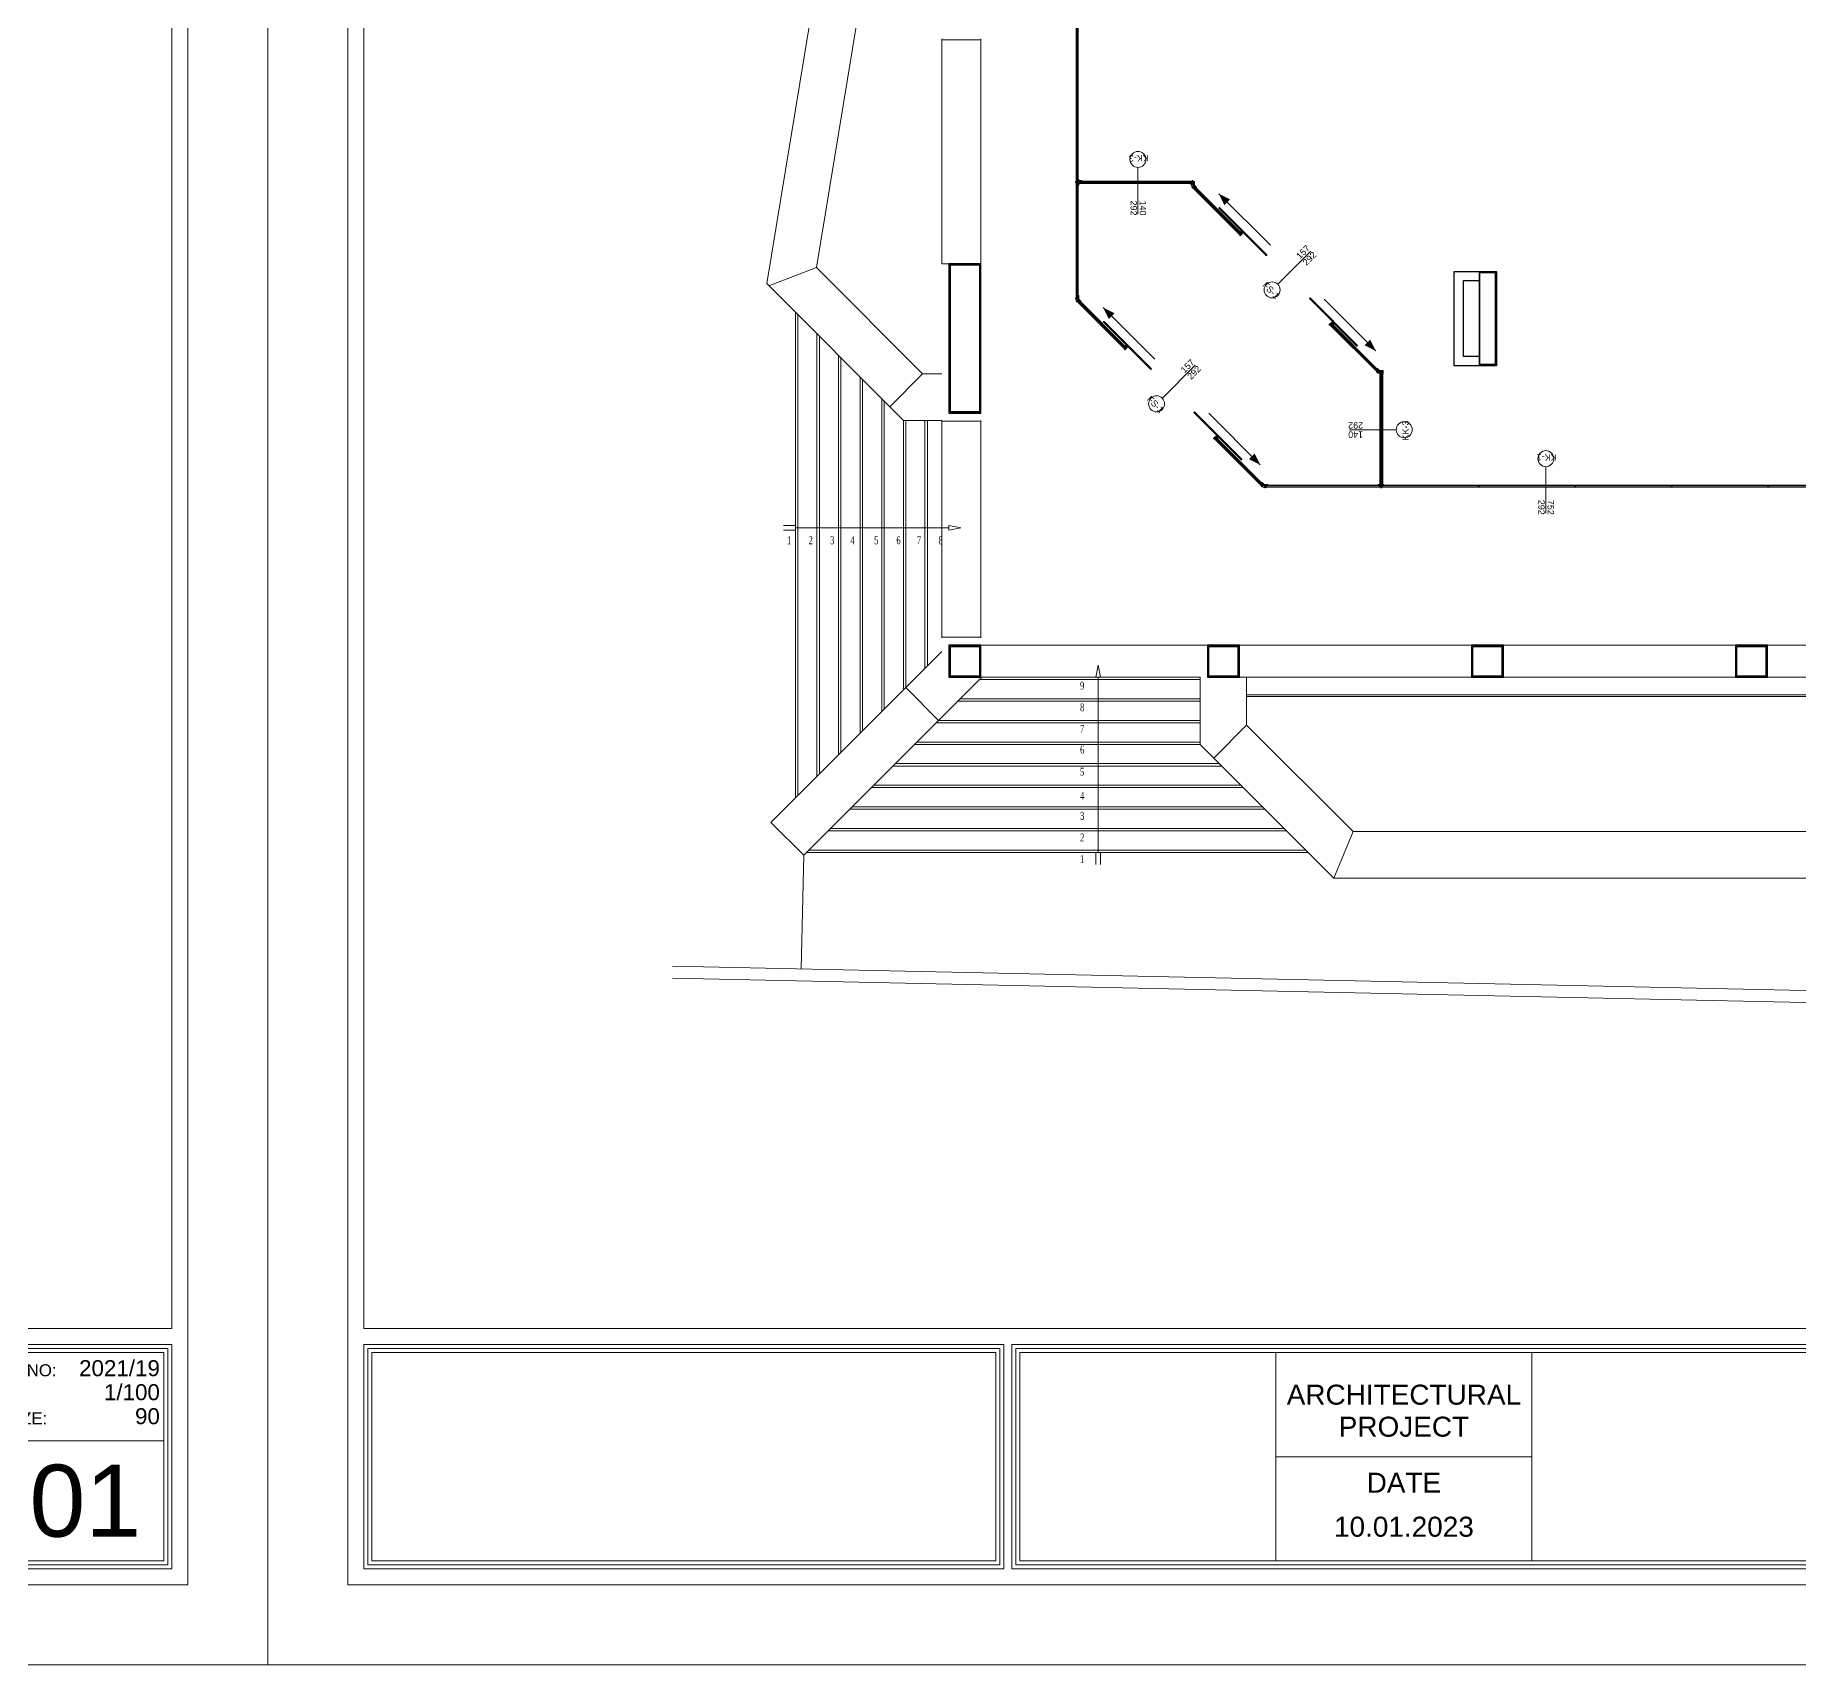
# Model space of a CAD drawing. Header units: centimetres. Extents: x 118932 to 154602, y -32682 to -23521.
# Drawn here: x 130531 to 132735, y -32521 to -30485 of the extents above; entities that cross this region are included whole.
import ezdxf
from ezdxf.enums import TextEntityAlignment as Align

# ---------------------------------------------------------------- set-up
doc = ezdxf.new("R2010")
doc.units = ezdxf.units.CM
doc.header["$LTSCALE"] = 50
doc.header["$MEASUREMENT"] = 0
for name, color, linetype, lineweight, true_color in [('GEN_00_BL_Pafta', 7, 'Continuous', 0, 0x0e0e10), ('GEN_01_TA_Kolon', 7, 'Continuous', 35, 0xd05d28), ('GEN_01_TA_Merdiven', 7, 'Continuous', 13, 0x816183), ('GEN_02_TF_Pencere', 7, 'Continuous', 9, 0x6093ac), ('GEN_06_GR_İnce', 7, 'Continuous', 13, 0xb0b0a9), ('KALACAK DUVARLAR', 7, 'Continuous', 30, 0x005387)]:
    doc.layers.add(name, color=color, linetype=linetype, lineweight=lineweight, true_color=true_color)
doc.layers.add('GEN_00_BL_Pafta_Gizli', color=7, linetype='Continuous', lineweight=0, true_color=0x4f5250, plot=False)
doc.styles.add('ARIAL', font='arial.ttf')
doc.styles.add('style3', font='arial.ttf', dxfattribs={"height": 12})
doc.styles.add('Times', font='times.ttf', dxfattribs={"width": 0.7})
doc.styles.add('TLEROY', font='arial.ttf', dxfattribs={"height": 10})

# ---------------------------------------------------------------- blocks, each defined once
blk = doc.blocks.new('*U818')
at = {"layer": 'GEN_00_BL_Pafta', "transparency": 33554687}
blk.add_line((11480, 280), (11760, 280), dxfattribs=at)
for points in [[(100, 8900), (100, 100), (11790, 100), (11790, 8900)], [(120, 8880), (120, 420), (11770, 420), (11770, 8880)], [(120, 120), (920, 120), (920, 400), (120, 400)], [(11460, 120), (930, 120), (930, 400), (11460, 400)], [(11470, 120), (11770, 120), (11770, 400), (11470, 400)], [(125, 125), (915, 125), (915, 395), (125, 395)], [(130, 130), (910, 130), (910, 390), (130, 390)], [(11455, 125), (935, 125), (935, 395), (11455, 395)], [(11450, 130), (940, 130), (940, 390), (11450, 390)], [(11475, 125), (11765, 125), (11765, 395), (11475, 395)], [(11480, 130), (11760, 130), (11760, 390), (11480, 390)]]:
    blk.add_lwpolyline(points, close=True, dxfattribs=at)
for points in [[(1260, 130), (1260, 390)], [(1580, 130), (1580, 390)], [(11760, 390), (11760, 130)], [(1580, 260), (1260, 260)]]:
    blk.add_lwpolyline(points, dxfattribs=at)
at = {"layer": 'GEN_00_BL_Pafta_Gizli'}
blk.add_lwpolyline([(0, 9000), (0, 0), (11890, 0), (11890, 9000)], close=True, dxfattribs=at)
at = {"layer": 'GEN_00_BL_Pafta', "transparency": 33554687, "style": 'TLEROY'}
for s, height, p in [('PROJECT NO:', 15, (11555.4, 360.5)), ('ARCHITECTURAL', 25, (1420, 325)), ('PROJECT', 25, (1420, 285)), ('PAPER SIZE:', 15, (11549.6, 300.5)), ('DATE', 25, (1420, 215)), ('10.01.2023', 25, (1420, 160))]:
    blk.add_text(s, height=height, dxfattribs=at).set_placement(p, align=Align.CENTER)
blk.add_text('2021/19', height=20, dxfattribs=at).set_placement((11755, 354.6), align=Align.BOTTOM_RIGHT)
for tag, p in [('SCALE', (11755, 324.6)), ('PAPERSIZE', (11755, 294.6))]:
    blk.add_attdef(tag, text='', height=20, dxfattribs=at).set_placement(p, align=Align.BOTTOM_RIGHT)
at = {"layer": 'GEN_00_BL_Pafta', "transparency": 33554687}
for tag, height, style, p in [('PAFTAADI', 100, 'style3', (5815, 260)), ('PNO', 90, 'TLEROY', (11620, 205))]:
    blk.add_attdef(tag, text='', height=height, dxfattribs=dict(at, style=style)).set_placement(p, align=Align.MIDDLE_CENTER)
at = {"layer": 'GEN_00_BL_Pafta', "transparency": 33554687, "style": 'style3'}
blk.add_attdef('PAFTAKOD', text='', height=100, dxfattribs=at).set_placement((10750, 210), align=Align.CENTER)
blk = doc.blocks.new('A$C2D1B6976')
at = {"layer": 'GEN_01_TA_Merdiven'}
for p, q in [((25948.4, 7638.3), (25948.4, 7031.3)), ((25951.4, 7635.3), (25951.4, 7034.3)), ((25975.4, 7611.3), (25975.4, 7058.3)), ((25978.4, 7608.3), (25978.4, 7061.3)), ((26002.4, 7584.3), (26002.4, 7085.3)), ((26005.4, 7581.3), (26005.4, 7088.3)), ((26029.4, 7557.3), (26029.4, 7112.3)), ((26032.4, 7554.3), (26032.4, 7115.3)), ((26056.4, 7530.3), (26056.4, 7139.3)), ((26059.4, 7527.3), (26059.4, 7142.3)), ((26083.4, 7503.3), (26083.4, 7166.3)), ((26086.4, 7503.3), (26086.4, 7169.3)), ((26110.4, 7503.3), (26110.4, 7193.3)), ((26113.4, 7503.3), (26113.4, 7196.3)), ((25948.4, 7371.9), (25933.4, 7371.9)), ((25948.4, 7365.9), (25933.4, 7365.9)), ((26140.4, 7368.9), (25948.4, 7368.9)), ((26454.5, 7179.3), (26178.4, 7179.3)), ((26454.5, 7182.3), (26181.4, 7182.3)), ((26327, 7182.3), (26327, 6963.3)), ((26454.5, 7152.3), (26151.4, 7152.3)), ((26454.5, 7155.3), (26154.4, 7155.3)), ((26454.5, 7125.3), (26124.4, 7125.3)), ((26454.5, 7128.3), (26127.4, 7128.3)), ((26454.5, 7098.3), (26097.4, 7098.3)), ((26454.5, 7101.3), (26100.4, 7101.3)), ((26481.5, 7071.3), (26070.4, 7071.3)), ((26478.5, 7074.3), (26073.4, 7074.3)), ((26508.5, 7044.3), (26043.4, 7044.3)), ((26505.5, 7047.3), (26046.4, 7047.3)), ((26535.5, 7017.3), (26016.4, 7017.3)), ((26532.5, 7020.3), (26019.4, 7020.3)), ((26562.5, 6990.3), (25989.4, 6990.3)), ((26559.5, 6993.3), (25992.4, 6993.3)), ((26586.5, 6966.3), (25965.4, 6966.3)), ((26589.5, 6963.3), (25962.4, 6963.3)), ((26324, 6963.3), (26324, 6948.3)), ((26330, 6963.3), (26330, 6948.3))]:
    blk.add_line(p, q, dxfattribs=at)
for points in [[(26140.4, 7365.9), (26140.4, 7371.9), (26155.4, 7368.9)], [(26324, 7182.3), (26330, 7182.3), (26327, 7197.3)]]:
    blk.add_lwpolyline(points, close=True, dxfattribs=at)
at = {"layer": 'GEN_06_GR_İnce'}
for p, q in [((26027.3, 8368.1), (25912.6, 7674.1)), ((26076.5, 8310.1), (25974.7, 7694.1)), ((26180.4, 7980), (26180.4, 7699)), ((26180.4, 7979), (26131.4, 7979)), ((25915.2, 7671.5), (25974.7, 7694.1)), ((26107.4, 7561.3), (25974.7, 7694.1)), ((26083.4, 7503.3), (25912.6, 7674.1)), ((26107.4, 7561.3), (26066.4, 7520.3)), ((26131.4, 7561.3), (26107.4, 7561.3)), ((26131.4, 7503.3), (26083.4, 7503.3)), ((26131.4, 7231.4), (26131.4, 7503.3)), ((26180.4, 7502.3), (26131.4, 7502.3)), ((26180.4, 7231.3), (26180.4, 7503.3)), ((26180.4, 7232.3), (26131.4, 7232.3)), ((26131.4, 7214.3), (25917.9, 7000.8)), ((26180.4, 7222.3), (26463.5, 7222.3)), ((26793.5, 7222.3), (26503.5, 7222.3)), ((26833.5, 7222.3), (27123.5, 7222.3)), ((27453.6, 7222.3), (27163.6, 7222.3)), ((26181.4, 7182.3), (25958.9, 6959.8)), ((26086.4, 7169.3), (26127.4, 7128.3)), ((26454.5, 7182.3), (26454.5, 7098.3)), ((26793.5, 7182.3), (26503.5, 7182.3)), ((26512.5, 7182.3), (26512.5, 7154.8)), ((26512.5, 7182.3), (26512.5, 7122.3)), ((26833.5, 7182.3), (27123.5, 7182.3)), ((27453.6, 7182.3), (27163.6, 7182.3)), ((27444.6, 7160.3), (26512.5, 7160.3)), ((27444.6, 7158.3), (26512.5, 7158.3)), ((26512.5, 7122.3), (26471.5, 7081.3)), ((26645.5, 6989.3), (26512.5, 7122.3)), ((26621.5, 6931.3), (26454.5, 7098.3)), ((25958.9, 6959.8), (25917.9, 7000.8)), ((26645.5, 6989.3), (26621.5, 6931.3)), ((27311.5, 6989.3), (26645.5, 6989.3)), ((25958.9, 6959.8), (25955.8, 6817.8)), ((27335.6, 6931.3), (26621.5, 6931.3)), ((29459.1, 6742.3), (25794.7, 6821.3)), ((29443.8, 6727.6), (25794.7, 6806.3))]:
    blk.add_line(p, q, dxfattribs=at)
blk.add_lwpolyline([(26160.4, 7699), (26131.4, 7699), (26131.4, 7980)], dxfattribs=at)
at = {"layer": 'GEN_01_TA_Merdiven', "style": 'Times', "width": 0.7}
for s, p in [('1', (25938, 7348.5)), ('2', (25965, 7348.5)), ('3', (25991.9, 7348.5)), ('4', (26017.2, 7348.5)), ('5', (26046.9, 7348.5)), ('6', (26074.7, 7348.5)), ('7', (26100.3, 7348.5)), ('8', (26127.3, 7348.5)), ('9', (26304.3, 7166.7)), ('8', (26304.3, 7139.7)), ('7', (26304.3, 7112.7)), ('6', (26304.3, 7086.8)), ('5', (26304.3, 7059.3)), ('4', (26304.3, 7029.2)), ('3', (26304.3, 7004)), ('2', (26304.3, 6977)), ('1', (26304.3, 6950))]:
    blk.add_text(s, height=10, dxfattribs=at).set_placement(p)
blk = doc.blocks.new('LEVEL 0_A BLOK_KOLON')
at = {"layer": 'GEN_01_TA_Kolon'}
for points in [[(56530.7, 6535.7), (56567.7, 6535.7), (56567.7, 6719.4), (56530.7, 6719.4), (56530.7, 6700.9)], [(57192.2, 6709.8), (57212.2, 6709.8), (57212.2, 6594.8), (57192.2, 6594.8)], [(57192.2, 6709.8), (57212.2, 6709.8), (57212.2, 6594.8), (57192.2, 6594.8)], [(56567.7, 6205.7), (56567.7, 6242.7), (56530.7, 6242.7), (56530.7, 6205.7), (56549.2, 6205.7)], [(56890.8, 6205.7), (56890.8, 6242.7), (56853.8, 6242.7), (56853.8, 6205.7), (56872.3, 6205.7)], [(57220.8, 6205.7), (57220.8, 6242.7), (57183.8, 6242.7), (57183.8, 6205.7), (57202.3, 6205.7)], [(57550.8, 6205.7), (57550.8, 6242.7), (57513.8, 6242.7), (57513.8, 6205.7), (57532.3, 6205.7)]]:
    blk.add_lwpolyline(points, close=True, dxfattribs=at)
blk = doc.blocks.new('KALACAK DUVARLAR LEVEL 0 A BLOK')
at = {"layer": 'KALACAK DUVARLAR'}
for points in [[(56529.2, 6534.2), (56569.2, 6534.2), (56569.2, 6720.9), (56529.2, 6720.9), (56529.2, 6534.2)], [(57160.7, 6593.3), (57160.7, 6711.3), (57213.7, 6711.3), (57213.7, 6593.3)], [(57192.2, 6604.8), (57172.2, 6604.8), (57172.2, 6699.8), (57192.2, 6699.8)], [(56569.2, 6204.2), (56569.2, 6244.2), (56529.2, 6244.2), (56529.2, 6204.2), (56569.2, 6204.2)], [(56892.3, 6204.2), (56892.3, 6244.2), (56852.3, 6244.2), (56852.3, 6204.2), (56892.3, 6204.2)], [(57222.3, 6204.2), (57222.3, 6244.2), (57182.3, 6244.2), (57182.3, 6204.2), (57222.3, 6204.2)], [(57552.3, 6204.2), (57552.3, 6244.2), (57512.3, 6244.2), (57512.3, 6204.2), (57552.3, 6204.2)]]:
    blk.add_lwpolyline(points, close=True, dxfattribs=at)
blk = doc.blocks.new('sistem profili')
for p, q in [((55680, 5920), (55680, 5948)), ((55695, 5920), (55695, 5948))]:
    blk.add_line(p, q)
at = {"flags": 128}
for points in [[(55691, 5948), (55679, 5948), (55679, 5948), (55679, 5947), (55679, 5947), (55690, 5947), (55679, 5947), (55679, 5945), (55690, 5945), (55690, 5947), (55690, 5941), (55690, 5943), (55679, 5943), (55679, 5941), (55690, 5941), (55679, 5941), (55679, 5947), (55691, 5947), (55691, 5947), (55691, 5948)], [(55691, 5948), (55679, 5948)], [(55691, 5946), (55679, 5946)], [(55690, 5945), (55679, 5945)], [(55691, 5945), (55679, 5945)], [(55690, 5943), (55679, 5943)], [(55679, 5934), (55684, 5934)], [(55682, 5926), (55679, 5926), (55679, 5925), (55682, 5925), (55682, 5926), (55682, 5921), (55682, 5922), (55679, 5922), (55679, 5921), (55682, 5921), (55679, 5921), (55679, 5926)], [(55682, 5925), (55679, 5925)], [(55682, 5922), (55679, 5922)], [(55682, 5922), (55679, 5922)], [(55682, 5921), (55679, 5921)], [(55682, 5920), (55679, 5920)], [(55684, 5927), (55684, 5927), (55683, 5927), (55683, 5927), (55683, 5926), (55683, 5926), (55682, 5926), (55682, 5925), (55683, 5926), (55683, 5926), (55683, 5927)], [(55682, 5922), (55694, 5922)], [(55682, 5922), (55694, 5922)], [(55683, 5925), (55694, 5925)], [(55683, 5925), (55694, 5925)], [(55684, 5934), (55687, 5934)], [(55684, 5927), (55685, 5927)], [(55685, 5930), (55685, 5938), (55685, 5930)], [(55685, 5927), (55686, 5927), (55686, 5927), (55687, 5927), (55687, 5928), (55687, 5928), (55687, 5928), (55687, 5927), (55686, 5927)], [(55688, 5941), (55688, 5941), (55688, 5941), (55687, 5940), (55687, 5940), (55687, 5939), (55687, 5940), (55687, 5940), (55688, 5941)], [(55687, 5936), (55687, 5937), (55687, 5937), (55687, 5937), (55687, 5937), (55687, 5937), (55687, 5936)], [(55687, 5931), (55687, 5932), (55687, 5933), (55687, 5934), (55687, 5935), (55687, 5936), (55687, 5937), (55687, 5937), (55687, 5937), (55687, 5936), (55687, 5935), (55687, 5934), (55687, 5933), (55687, 5932)], [(55687, 5936), (55687, 5935), (55687, 5934), (55687, 5933), (55687, 5932), (55687, 5931), (55687, 5931), (55687, 5930), (55687, 5931), (55687, 5931), (55687, 5932), (55687, 5933), (55687, 5934), (55687, 5935)], [(55690, 5934), (55687, 5934)], [(55687, 5931), (55687, 5931), (55687, 5930), (55687, 5930), (55687, 5930), (55687, 5931), (55687, 5931)], [(55690, 5941), (55688, 5941)], [(55688, 5938), (55688, 5930), (55688, 5938)], [(55690, 5941), (55690, 5941), (55691, 5941), (55691, 5941), (55691, 5941), (55691, 5941), (55691, 5942), (55691, 5942), (55691, 5942), (55691, 5942), (55691, 5941), (55691, 5941)], [(55694, 5934), (55690, 5934)], [(55691, 5948), (55694, 5948)], [(55691, 5947), (55694, 5947)], [(55691, 5946), (55694, 5946)], [(55694, 5943), (55694, 5943), (55694, 5942), (55692, 5942), (55692, 5943), (55692, 5943), (55692, 5941), (55692, 5947), (55692, 5945), (55694, 5945), (55694, 5947), (55692, 5947), (55694, 5947), (55694, 5941), (55692, 5941), (55694, 5941), (55694, 5943), (55692, 5943)], [(55692, 5945), (55694, 5945)]]:
    blk.add_lwpolyline(points, close=True, dxfattribs=at)
for points in [[(55679, 5946), (55679, 5947), (55679, 5947), (55679, 5948), (55691, 5948)], [(55679, 5948), (55691, 5948)], [(55679, 5948), (55691, 5948)], [(55690, 5941), (55691, 5941), (55691, 5941), (55691, 5942), (55691, 5942), (55691, 5947), (55679, 5947), (55679, 5946), (55690, 5946), (55690, 5942), (55679, 5942), (55679, 5925), (55682, 5925), (55682, 5922), (55679, 5922), (55679, 5921)], [(55679, 5947), (55691, 5947)], [(55679, 5947), (55691, 5947)], [(55690, 5945), (55690, 5945), (55690, 5946), (55679, 5946), (55679, 5945), (55679, 5945)], [(55679, 5946), (55690, 5946)], [(55679, 5946), (55691, 5946)], [(55679, 5946), (55691, 5946)], [(55685, 5930), (55679, 5930), (55685, 5930), (55686, 5930), (55686, 5928), (55685, 5927), (55684, 5927), (55685, 5927), (55687, 5931), (55687, 5939), (55687, 5938), (55685, 5938), (55679, 5938), (55679, 5941), (55679, 5943), (55679, 5945), (55691, 5945)], [(55679, 5945), (55690, 5945)], [(55679, 5945), (55691, 5945)], [(55679, 5944), (55691, 5944)], [(55679, 5943), (55691, 5943)], [(55679, 5943), (55690, 5943)], [(55679, 5943), (55690, 5943)], [(55679, 5943), (55690, 5943)], [(55679, 5942), (55691, 5942)], [(55679, 5941), (55691, 5941), (55691, 5941), (55691, 5941), (55690, 5941), (55690, 5941)], [(55679, 5940), (55687, 5940)], [(55679, 5940), (55687, 5940)], [(55679, 5939), (55687, 5939)], [(55679, 5938), (55685, 5938)], [(55679, 5921), (55679, 5920), (55679, 5920), (55679, 5920), (55682, 5920), (55682, 5920), (55682, 5920), (55682, 5921), (55682, 5925), (55682, 5924), (55682, 5922), (55679, 5922), (55679, 5924), (55679, 5926), (55679, 5930), (55679, 5938), (55685, 5938), (55687, 5938), (55687, 5931), (55686, 5930)], [(55684, 5932), (55684, 5932), (55684, 5933), (55684, 5933), (55684, 5934), (55684, 5935), (55684, 5935), (55684, 5935), (55684, 5936), (55679, 5936)], [(55684, 5935), (55684, 5935), (55684, 5935), (55684, 5934), (55684, 5933), (55684, 5933), (55684, 5932), (55684, 5932), (55679, 5932)], [(55679, 5929), (55686, 5929)], [(55679, 5928), (55686, 5928)], [(55679, 5927), (55685, 5927)], [(55679, 5926), (55683, 5926)], [(55682, 5925), (55682, 5925), (55682, 5925), (55679, 5925), (55679, 5925), (55679, 5925)], [(55679, 5925), (55682, 5925)], [(55679, 5925), (55682, 5925)], [(55679, 5925), (55682, 5925)], [(55679, 5924), (55682, 5924)], [(55679, 5923), (55682, 5923)], [(55679, 5922), (55679, 5921), (55679, 5920), (55679, 5920), (55682, 5920), (55682, 5920), (55682, 5921), (55682, 5922), (55682, 5922), (55682, 5922)], [(55679, 5922), (55682, 5922)], [(55679, 5922), (55682, 5922)], [(55682, 5922), (55679, 5922), (55682, 5922)], [(55679, 5922), (55682, 5922)], [(55679, 5922), (55682, 5922)], [(55679, 5921), (55682, 5921)], [(55679, 5921), (55682, 5921)], [(55679, 5920), (55682, 5920)], [(55679, 5920), (55682, 5920)], [(55679, 5920), (55682, 5920)], [(55684, 5927), (55683, 5927), (55683, 5926), (55683, 5926), (55682, 5925), (55682, 5921), (55694, 5921), (55694, 5922), (55683, 5922), (55683, 5925), (55694, 5925), (55694, 5942), (55692, 5942), (55692, 5946), (55694, 5946), (55694, 5947), (55691, 5947)], [(55688, 5938), (55694, 5938), (55688, 5938), (55688, 5938), (55688, 5939), (55689, 5941), (55690, 5941), (55689, 5941), (55687, 5936), (55687, 5928), (55687, 5930), (55688, 5930), (55694, 5930), (55694, 5926), (55694, 5924), (55694, 5922), (55682, 5922)], [(55694, 5922), (55694, 5921), (55694, 5920), (55694, 5920), (55694, 5920), (55682, 5920), (55682, 5920), (55682, 5920), (55682, 5921), (55682, 5922), (55682, 5922), (55682, 5922), (55682, 5924), (55682, 5925), (55683, 5926), (55683, 5926), (55683, 5926), (55683, 5926)], [(55694, 5925), (55682, 5925)], [(55694, 5924), (55682, 5924)], [(55694, 5923), (55682, 5923)], [(55694, 5922), (55682, 5922)], [(55694, 5922), (55682, 5922)], [(55694, 5922), (55682, 5922)], [(55682, 5922), (55682, 5922), (55682, 5922)], [(55682, 5921), (55682, 5920), (55682, 5920), (55682, 5920), (55694, 5920), (55694, 5920), (55694, 5920), (55694, 5921)], [(55694, 5921), (55682, 5921)], [(55694, 5921), (55682, 5921)], [(55694, 5920), (55682, 5920)], [(55694, 5920), (55682, 5920)], [(55694, 5920), (55682, 5920)], [(55694, 5920), (55682, 5920)], [(55694, 5920), (55682, 5920)], [(55694, 5926), (55683, 5926), (55683, 5927), (55683, 5927), (55684, 5927), (55684, 5927)], [(55694, 5925), (55694, 5926), (55683, 5926), (55694, 5926), (55694, 5921), (55683, 5921), (55694, 5921), (55694, 5922), (55683, 5922), (55694, 5922), (55694, 5922), (55694, 5922), (55683, 5922), (55683, 5922), (55683, 5922), (55683, 5921), (55683, 5926), (55683, 5925), (55683, 5925), (55683, 5925)], [(55694, 5925), (55683, 5925)], [(55694, 5925), (55683, 5925)], [(55694, 5922), (55683, 5922)], [(55694, 5922), (55683, 5922)], [(55694, 5922), (55683, 5922)], [(55684, 5930), (55684, 5931), (55684, 5931), (55684, 5932), (55684, 5933), (55684, 5934), (55684, 5935), (55684, 5936), (55684, 5937), (55684, 5937), (55684, 5937), (55687, 5937)], [(55684, 5937), (55684, 5937), (55684, 5936), (55684, 5935), (55684, 5934), (55684, 5933), (55684, 5932), (55684, 5931), (55684, 5931), (55684, 5930), (55687, 5930)], [(55694, 5947), (55694, 5947), (55694, 5948), (55694, 5948), (55691, 5948), (55691, 5948), (55691, 5947), (55691, 5947), (55691, 5942), (55691, 5944), (55691, 5945), (55694, 5945), (55694, 5943), (55694, 5941), (55694, 5938), (55694, 5930), (55688, 5930), (55687, 5930), (55687, 5936), (55688, 5938)], [(55690, 5937), (55690, 5937), (55690, 5937), (55690, 5936), (55690, 5935), (55690, 5934), (55690, 5933), (55690, 5932), (55690, 5931), (55690, 5931), (55690, 5930), (55687, 5930)], [(55690, 5931), (55690, 5931), (55690, 5932), (55690, 5933), (55690, 5934), (55690, 5935), (55690, 5936), (55690, 5937), (55690, 5937), (55690, 5937), (55687, 5937)], [(55694, 5929), (55687, 5929)], [(55694, 5928), (55687, 5928)], [(55694, 5927), (55687, 5927)], [(55694, 5940), (55688, 5940)], [(55694, 5939), (55688, 5939)], [(55694, 5930), (55688, 5930)], [(55694, 5940), (55689, 5940)], [(55690, 5942), (55690, 5943), (55690, 5943)], [(55690, 5936), (55690, 5935), (55690, 5935), (55690, 5935), (55690, 5934), (55690, 5933), (55690, 5933), (55690, 5932), (55690, 5932), (55694, 5932)], [(55690, 5932), (55690, 5933), (55690, 5933), (55690, 5934), (55690, 5935), (55690, 5935), (55690, 5935), (55690, 5936), (55694, 5936)], [(55694, 5946), (55694, 5947), (55694, 5947), (55694, 5948), (55691, 5948), (55691, 5947), (55691, 5947), (55691, 5946), (55691, 5946), (55691, 5945)], [(55694, 5948), (55691, 5948)], [(55694, 5948), (55691, 5948)], [(55691, 5948), (55691, 5947), (55691, 5947), (55691, 5946), (55691, 5946), (55691, 5945), (55691, 5944), (55691, 5942), (55691, 5942), (55691, 5942), (55691, 5941), (55691, 5941)], [(55694, 5947), (55691, 5947)], [(55694, 5947), (55691, 5947)], [(55694, 5946), (55691, 5946)], [(55694, 5946), (55691, 5946)], [(55694, 5945), (55691, 5945)], [(55694, 5944), (55691, 5944)], [(55694, 5943), (55691, 5943)], [(55694, 5942), (55691, 5942)], [(55694, 5941), (55691, 5941)], [(55692, 5946), (55692, 5945), (55692, 5945)], [(55694, 5946), (55692, 5946)], [(55694, 5945), (55692, 5945)], [(55694, 5945), (55692, 5945)], [(55694, 5943), (55692, 5943)], [(55694, 5943), (55692, 5943)], [(55694, 5943), (55692, 5943)]]:
    blk.add_lwpolyline(points, dxfattribs=at)
blk = doc.blocks.new('köşe katlanır')
at = {"lineweight": 30, "true_color": 0x636466}
h = blk.add_hatch(color=251, dxfattribs=at)
h.dxf.hatch_style = 1
h.paths.add_polyline_path([(55930, 5955, 0.414214), (55930, 5955), (55923, 5955, 0.394805), (55922, 5954, 0.433892), (55923, 5954), (55929, 5954), (55929, 5940), (55918, 5940, 1), (55918, 5939), (55921, 5939), (55921, 5932, 0.148069), (55921, 5932), (55921, 5932), (55921, 5931, 0.148069), (55921, 5931), (55921, 5925), (55918, 5926, 0.414214), (55917, 5926), (55916, 5924, 0.414214), (55917, 5923), (55917, 5923, 0.414214), (55918, 5923), (55918, 5925), (55920, 5924), (55918, 5917), (55916, 5918), (55916, 5919, 0.414214), (55916, 5919), (55915, 5920, 0.414214), (55915, 5919), (55913, 5915, -0.317603), (55911, 5914), (55896, 5914), (55896, 5920), (55904, 5920, 0.414214), (55904, 5921), (55904, 5925, 0.414214), (55904, 5925), (55901, 5925, 0.414214), (55901, 5925), (55901, 5924, 0.414214), (55901, 5924), (55903, 5924), (55903, 5922), (55896, 5922), (55896, 5924), (55897, 5924, 0.414214), (55897, 5924), (55897, 5925, 0.414214), (55897, 5925), (55895, 5925, 0.414214), (55894, 5925), (55894, 5913, 0.414214), (55895, 5912), (55912, 5912, 0.148069), (55912, 5912), (55913, 5913), (55914, 5912, 0.148069), (55914, 5912), (55930, 5912, 0.414214), (55930, 5913)])
blk.add_line((55910, 5920), (55910, 5948))
blk.add_lwpolyline([(55915, 5920), (55916, 5919, -0.414214), (55916, 5919), (55916, 5918), (55918, 5917), (55920, 5924), (55918, 5925), (55918, 5923, -0.414214), (55917, 5923), (55917, 5923, -0.414214), (55916, 5924), (55917, 5926, -0.414214), (55918, 5926), (55921, 5925), (55921, 5931, -0.148069), (55921, 5931), (55921, 5932), (55921, 5932, -0.148069), (55921, 5932), (55921, 5939), (55918, 5939, -1), (55918, 5940), (55929, 5940), (55929, 5954), (55923, 5954, -0.433892), (55922, 5954, -0.394805), (55923, 5955), (55930, 5955, -0.414214), (55930, 5955), (55930, 5913, -0.414214), (55930, 5912), (55914, 5912, -0.148069), (55914, 5912), (55913, 5913), (55912, 5912, -0.148069), (55912, 5912), (55895, 5912, -0.414214), (55894, 5913), (55894, 5925, -0.414214), (55895, 5925), (55897, 5925, -0.414214), (55897, 5925), (55897, 5924, -0.414214), (55897, 5924), (55896, 5924), (55896, 5922), (55903, 5922), (55903, 5924), (55901, 5924, -0.414214), (55901, 5924), (55901, 5925, -0.414214), (55901, 5925), (55904, 5925, -0.414214), (55904, 5925), (55904, 5921, -0.414214), (55904, 5920), (55896, 5920), (55896, 5914), (55911, 5914, 0.317603), (55913, 5915), (55915, 5919, -0.414214)], format="xyb", close=True)
at = {"flags": 128}
for points in [[(55921, 5947), (55921, 5947), (55921, 5948), (55921, 5948), (55909, 5948), (55909, 5948), (55909, 5947), (55909, 5947), (55909, 5945), (55920, 5945), (55909, 5945), (55909, 5945), (55909, 5946), (55920, 5946), (55920, 5945), (55920, 5945), (55920, 5947), (55920, 5941)], [(55909, 5941), (55909, 5943), (55909, 5945), (55909, 5946), (55909, 5946), (55909, 5947), (55909, 5947), (55909, 5948), (55921, 5948), (55921, 5947), (55921, 5947), (55921, 5946)], [(55909, 5948), (55921, 5948)], [(55909, 5948), (55921, 5948)], [(55909, 5947), (55909, 5941), (55920, 5941)], [(55920, 5941), (55920, 5941), (55921, 5941), (55921, 5942), (55921, 5942), (55921, 5947), (55909, 5947), (55909, 5946), (55920, 5946), (55920, 5942), (55909, 5942), (55909, 5925), (55909, 5925), (55909, 5925), (55912, 5925), (55909, 5925), (55909, 5926), (55912, 5926), (55909, 5926), (55909, 5921), (55912, 5921)], [(55909, 5947), (55921, 5947)], [(55909, 5947), (55921, 5947)], [(55909, 5947), (55921, 5947)], [(55909, 5946), (55920, 5946)], [(55909, 5946), (55921, 5946)], [(55909, 5946), (55921, 5946)], [(55909, 5945), (55921, 5945), (55921, 5944), (55921, 5942), (55921, 5942), (55921, 5942), (55921, 5941), (55921, 5941)], [(55909, 5945), (55920, 5945)], [(55909, 5945), (55920, 5945)], [(55909, 5945), (55921, 5945)], [(55909, 5944), (55921, 5944)], [(55909, 5943), (55909, 5943), (55909, 5942)], [(55909, 5943), (55921, 5943)], [(55909, 5943), (55920, 5943)], [(55909, 5943), (55920, 5943)], [(55909, 5943), (55920, 5943)], [(55909, 5942), (55921, 5942)], [(55915, 5938), (55909, 5938), (55909, 5941), (55921, 5941), (55921, 5941), (55920, 5941), (55920, 5941), (55920, 5941)], [(55909, 5940), (55917, 5940)], [(55909, 5940), (55917, 5940)], [(55909, 5938), (55915, 5938), (55917, 5938), (55917, 5939), (55917, 5931), (55915, 5927)], [(55909, 5939), (55917, 5939)], [(55909, 5922), (55909, 5921), (55909, 5920), (55909, 5920), (55909, 5920), (55912, 5920), (55912, 5920), (55912, 5920), (55912, 5921), (55912, 5925), (55912, 5924), (55912, 5922), (55909, 5922), (55909, 5924), (55909, 5926), (55909, 5930), (55909, 5938), (55915, 5938), (55917, 5938), (55917, 5931)], [(55914, 5932), (55914, 5932), (55914, 5933), (55914, 5933), (55914, 5934), (55914, 5934), (55914, 5935), (55914, 5935), (55914, 5936), (55909, 5936)], [(55914, 5935), (55914, 5935), (55914, 5934), (55914, 5934), (55914, 5933), (55914, 5933), (55914, 5932), (55914, 5932), (55909, 5932)], [(55915, 5930), (55909, 5930), (55915, 5930), (55916, 5930), (55915, 5928), (55915, 5927)], [(55909, 5929), (55916, 5929)], [(55909, 5928), (55915, 5928)], [(55909, 5927), (55915, 5927)], [(55909, 5926), (55913, 5926)], [(55909, 5922), (55909, 5922), (55909, 5922), (55912, 5922), (55912, 5925)], [(55909, 5925), (55912, 5925)], [(55909, 5925), (55912, 5925)], [(55909, 5925), (55912, 5925)], [(55909, 5925), (55912, 5925)], [(55909, 5924), (55912, 5924)], [(55909, 5923), (55912, 5923)], [(55909, 5921), (55909, 5922)], [(55912, 5922), (55912, 5922), (55912, 5922), (55912, 5921), (55912, 5920), (55912, 5920), (55909, 5920), (55909, 5920), (55909, 5921), (55909, 5922), (55909, 5922), (55909, 5922)], [(55909, 5922), (55912, 5922)], [(55909, 5922), (55912, 5922)], [(55909, 5922), (55912, 5922)], [(55909, 5922), (55912, 5922)], [(55909, 5922), (55912, 5922)], [(55909, 5920), (55912, 5920)], [(55909, 5920), (55912, 5920)], [(55912, 5922), (55912, 5922), (55912, 5922), (55912, 5921), (55912, 5926), (55912, 5925), (55912, 5925), (55912, 5925)], [(55917, 5937), (55914, 5937)], [(55916, 5930), (55914, 5930)], [(55917, 5931), (55916, 5930)], [(55920, 5942), (55920, 5943), (55920, 5943)], [(55921, 5946), (55921, 5946), (55921, 5945)]]:
    blk.add_lwpolyline(points, dxfattribs=at)
for points in [[(55921, 5948), (55909, 5948)], [(55920, 5947), (55909, 5947)], [(55921, 5946), (55909, 5946)], [(55921, 5945), (55909, 5945)], [(55920, 5943), (55909, 5943)], [(55920, 5943), (55920, 5941), (55909, 5941), (55909, 5943)], [(55909, 5936), (55909, 5935), (55909, 5935), (55909, 5934), (55909, 5934), (55909, 5933), (55909, 5933), (55909, 5932), (55909, 5932), (55909, 5932), (55909, 5933), (55909, 5933), (55909, 5934), (55909, 5934), (55909, 5935), (55909, 5935), (55909, 5936)], [(55909, 5934), (55914, 5934)], [(55912, 5925), (55909, 5925)], [(55912, 5922), (55909, 5922)], [(55912, 5922), (55909, 5922)], [(55912, 5922), (55909, 5922)], [(55912, 5921), (55909, 5921)], [(55912, 5921), (55909, 5921)], [(55912, 5920), (55909, 5920)], [(55912, 5920), (55909, 5920)], [(55913, 5926), (55913, 5926), (55912, 5926), (55912, 5926), (55912, 5925), (55912, 5926), (55913, 5926), (55913, 5927), (55914, 5927), (55913, 5927), (55913, 5927), (55913, 5927)], [(55914, 5930), (55914, 5930), (55914, 5931), (55914, 5932), (55914, 5933), (55914, 5934), (55914, 5935), (55914, 5936), (55914, 5937), (55914, 5937), (55914, 5937), (55914, 5937), (55914, 5937), (55914, 5936), (55914, 5935), (55914, 5934), (55914, 5933), (55914, 5932), (55914, 5931), (55914, 5930), (55914, 5930)], [(55914, 5934), (55917, 5934)], [(55915, 5927), (55914, 5927)], [(55915, 5930), (55915, 5938), (55915, 5930)], [(55917, 5931), (55916, 5931), (55916, 5930), (55916, 5930), (55916, 5930), (55916, 5931), (55917, 5931)], [(55918, 5941), (55918, 5941), (55918, 5941), (55917, 5940), (55917, 5940), (55917, 5939), (55917, 5940), (55917, 5940), (55918, 5941)], [(55917, 5931), (55917, 5932), (55917, 5933), (55917, 5934), (55917, 5935), (55917, 5936), (55917, 5937), (55917, 5937), (55917, 5937), (55917, 5936), (55917, 5935), (55917, 5934), (55917, 5933), (55917, 5932)], [(55920, 5941), (55918, 5941)]]:
    blk.add_lwpolyline(points, close=True, dxfattribs=at)
blk = doc.blocks.new('KK1')
at = {"layer": 'GEN_02_TF_Pencere'}
for p, q in [((46881.2, -15999.6), (46739.4, -15999.6)), ((46881.3, -16000.2), (46881.1, -16000)), ((46881.3, -16000.2), (46881.1, -16000)), ((46881.3, -16001), (46881.1, -16001.2)), ((46881.3, -16001), (46881.1, -16001.2)), ((46881.3, -16000.2), (46881.3, -16001)), ((46881.3, -16001), (46881.3, -16000.2)), ((46881.8, -15999.7), (46881.6, -15999.5)), ((46881.8, -15999.7), (46881.6, -15999.5)), ((46881.8, -15999.7), (46882.6, -15999.7)), ((46882.6, -15999.7), (46881.8, -15999.7)), ((46882.6, -15999.7), (46882.8, -15999.5)), ((46882.6, -15999.7), (46882.8, -15999.5)), ((46883.1, -16000.2), (46883.3, -16000)), ((46883.1, -16000.2), (46883.3, -16000)), ((46883.1, -16000.2), (46883.1, -16001)), ((46883.1, -16001), (46883.1, -16000.2)), ((46883.1, -16001), (46883.3, -16001.2)), ((46883.1, -16001), (46883.3, -16001.2)), ((46883.2, -15999.6), (47205.7, -15999.6)), ((47205.7, -15999.6), (47470.8, -15999.6)), ((47470.3, -15999.6), (47490.4, -15999.6)), ((47488.8, -16000.2), (47488.6, -16000)), ((47488.8, -16001), (47488.6, -16001.2)), ((47488.8, -16001), (47488.8, -16000.2))]:
    blk.add_line(p, q, dxfattribs=at)
at = {"layer": 'GEN_02_TF_Pencere', "lineweight": 30}
for p, q in [((47004.6, -16000.8), (47004.6, -16000)), ((47005.2, -16000.8), (47005.2, -16000)), ((47005.2, -16000.8), (47005.2, -16000)), ((47125.2, -16000.8), (47125.2, -16000)), ((47125.8, -16000.8), (47125.8, -16000)), ((47125.8, -16000.8), (47125.8, -16000)), ((47245.8, -16000.8), (47245.8, -16000)), ((47246.4, -16000.8), (47246.4, -16000)), ((47246.4, -16000.8), (47246.4, -16000)), ((47366.4, -16000.8), (47366.4, -16000)), ((47367, -16000.8), (47367, -16000)), ((47367, -16000.8), (47367, -16000))]:
    blk.add_line(p, q, dxfattribs=at)
at = {"layer": 'GEN_02_TF_Pencere', "elevation": 0}
blk.add_lwpolyline([(47088.8, -15976), (47088.7, -16034.3)], dxfattribs=at)
at = {"layer": 'GEN_02_TF_Pencere', "lineweight": 30}
blk.add_lwpolyline([(46739.7, -15999), (47488.2, -15999), (47488.2, -16001.8), (46739.7, -16001.8)], close=True, dxfattribs=at)
at = {"layer": 'GEN_02_TF_Pencere'}
for centre, radius in [((47088.8, -15966, 0), 10), ((46882.2, -16000.6), 0.7), ((47489.7, -16000.6), 0.7)]:
    blk.add_circle(centre, radius, dxfattribs=at)
for centre, radius, start, end in [((46881.2, -15999.6), 0.387, 248.9454, 21.0546), ((46881.5, -16001.6), 0.622, 81.6628, 135.9744), ((46881.5, -16001.6), 0.622, 81.6628, 135.9744), ((46882.8, -16001.6), 0.622, 44.0256, 98.3372), ((46882.8, -16001.6), 0.622, 44.0256, 98.3372), ((46883.1, -15999.6), 0.387, 158.9454, 291.0546), ((47489, -15999.5), 0.622, 224.0256, 278.3372), ((47489, -16001.6), 0.622, 81.6628, 135.9744)]:
    blk.add_arc(centre, radius, start, end, dxfattribs=at)
at = {"layer": 'GEN_02_TF_Pencere', "lineweight": 30}
for name, p, xscale, yscale, zscale, rotation in [('köşe katlanır', (52330.6, -15407), 0.1, 0.1, 0.1, 179.9999999999754), ('köşe katlanır', (41289.8, -15407), -0.1, 0.1, 0.1, 180), ('köşe katlanır', (41289.8, -15407), -0.09999999999999998, 0.09999999999999998, 0.1, 180), ('sistem profili', (41313.5, -15407), -0.1, 0.1, 0.1, 180), ('sistem profili', (41313.5, -15407), -0.09999999999999998, 0.09999999999999998, 0.1, 180), ('köşe katlanır', (52475.9, -15407), 0.1, 0.1, 0.1, 180.0000000000035), ('köşe katlanır', (52475.9, -15407), 0.09999999999999998, 0.09999999999999998, 0.09999999999999998, 180.0000000000557), ('sistem profili', (41436.2, -15407), -0.09999999999999998, 0.09999999999999998, 0.1, 180), ('sistem profili', (41556.8, -15407), -0.09999999999999998, 0.09999999999999998, 0.1, 180), ('sistem profili', (41677.4, -15407), -0.09999999999999998, 0.09999999999999998, 0.1, 180), ('sistem profili', (41798, -15407), -0.09999999999999998, 0.09999999999999998, 0.1, 180), ('köşe katlanır', (41897.3, -15407), -0.1, 0.1, 0.1, 180)]:
    blk.add_blockref(name, p, dxfattribs=dict(at, xscale=xscale, yscale=yscale, zscale=zscale, rotation=rotation))
at = {"layer": 'GEN_02_TF_Pencere', "transparency": 33554687, "char_height": 8, "style": 'ARIAL'}
for s, insert, attachment_point, rotation in [('\\A1;KK-1', (47077.3, -15960.5, 0), 9, 179.9819), ('\\A1;292', (47087.4, -16017.5, 0), 1, 269.9819), ('\\A1;752', (47098.9, -16017.5, 0), 1, 269.9819)]:
    blk.add_mtext_dynamic_manual_height_columns(s, width=2361.793, gutter_width=1250, heights=[258.5], dxfattribs=dict(at, insert=insert, attachment_point=attachment_point, rotation=rotation))
blk = doc.blocks.new('KK2')
at = {"layer": 'GEN_02_TF_Pencere'}
for p, q in [((48096.7, -17247.2), (47023.8, -17247.2)), ((47166.4, -17247.6), (47023.9, -17247.6)), ((47166.6, -17247.8), (47024.3, -17247.8)), ((47166.6, -17248), (47024.3, -17248)), ((47166.6, -17248.2), (47024.3, -17248.2)), ((47166.6, -17248.4), (47024.3, -17248.4)), ((47166.6, -17248.6), (47024.3, -17248.6)), ((47166.4, -17248.8), (47024.4, -17248.8)), ((47166.5, -17249.2), (47024.7, -17249.2)), ((47166.6, -17247.8), (47166.4, -17247.6)), ((47166.6, -17247.8), (47166.4, -17247.6)), ((47166.6, -17248.6), (47166.4, -17248.8)), ((47166.6, -17248.6), (47166.4, -17248.8)), ((47166.6, -17248.6), (47166.6, -17247.8)), ((47166.6, -17247.8), (47166.6, -17248.6)), ((47167.1, -17249.1), (47166.9, -17249.3)), ((47167.1, -17249.1), (47166.9, -17249.3)), ((47167.1, -17249.1), (47167.9, -17249.1)), ((47167.9, -17249.1), (47167.1, -17249.1)), ((47167.5, -17249.2), (47167.5, -17248.9)), ((47167.9, -17249.1), (47168.1, -17249.3)), ((47167.9, -17249.1), (47168.1, -17249.3)), ((47168.4, -17247.8), (47168.6, -17247.6)), ((47168.4, -17247.8), (47168.6, -17247.6)), ((47493.7, -17247.8), (47168.4, -17247.8)), ((47168.4, -17248.6), (47168.4, -17247.8)), ((47168.4, -17247.8), (47168.4, -17248.6)), ((47493.7, -17248), (47168.4, -17248)), ((47493.7, -17248.2), (47168.4, -17248.2)), ((47493.7, -17248.4), (47168.4, -17248.4)), ((47493.7, -17248.6), (47168.4, -17248.6)), ((47168.4, -17248.6), (47168.6, -17248.8)), ((47168.4, -17248.6), (47168.6, -17248.8)), ((48096.7, -17249.2), (47168.5, -17249.2)), ((47493.7, -17247.6), (47168.6, -17247.6)), ((47493.7, -17248.8), (47168.6, -17248.8)), ((47772.5, -17247.8), (47491.2, -17247.8)), ((47772.5, -17248), (47491.2, -17248)), ((47772.5, -17248.2), (47491.2, -17248.2)), ((47772.5, -17248.4), (47491.2, -17248.4)), ((47772.5, -17248.6), (47491.2, -17248.6)), ((47772.3, -17247.6), (47491.4, -17247.6)), ((47772.3, -17248.8), (47491.4, -17248.8)), ((48096.7, -17247.6), (47736.4, -17247.6)), ((48096.7, -17247.8), (47736.4, -17247.8)), ((48096.7, -17248), (47736.4, -17248)), ((48096.7, -17248.2), (47736.4, -17248.2)), ((48096.7, -17248.4), (47736.4, -17248.4)), ((48096.7, -17248.6), (47736.4, -17248.6)), ((48096.7, -17248.8), (47736.4, -17248.8)), ((48093.8, -17247.2), (48095.8, -17247.2)), ((48093.8, -17249.2), (48095.8, -17249.2))]:
    blk.add_line(p, q, dxfattribs=at)
at = {"layer": 'GEN_02_TF_Pencere', "lineweight": 30}
for p, q in [((47253, -17248), (47253, -17248.8)), ((47253.6, -17248), (47253.6, -17248.8)), ((47253.6, -17248), (47253.6, -17248.8)), ((47373.6, -17248), (47373.6, -17248.8)), ((47374.2, -17248), (47374.2, -17248.8)), ((47374.2, -17248), (47374.2, -17248.8)), ((47494.2, -17248), (47494.2, -17248.8)), ((47494.8, -17248), (47494.8, -17248.8)), ((47494.8, -17248), (47494.8, -17248.8)), ((47614.8, -17248), (47614.8, -17248.8)), ((47615.4, -17248), (47615.4, -17248.8)), ((47615.4, -17248), (47615.4, -17248.8)), ((47735.4, -17248), (47735.4, -17248.8)), ((47736, -17248), (47736, -17248.8)), ((47736, -17248), (47736, -17248.8)), ((47856, -17248), (47856, -17248.8)), ((47856.6, -17248), (47856.6, -17248.8)), ((47856.6, -17248), (47856.6, -17248.8)), ((47976.6, -17248), (47976.6, -17248.8)), ((48097.3, -17248), (47977.2, -17248)), ((47977.2, -17248), (47977.2, -17248.8))]:
    blk.add_line(p, q, dxfattribs=at)
at = {"layer": 'GEN_02_TF_Pencere', "elevation": 0}
blk.add_lwpolyline([(47555.4, -17269.7), (47555.4, -17211.3)], dxfattribs=at)
at = {"layer": 'GEN_02_TF_Pencere', "lineweight": 30}
for points in [[(47025, -17247), (47025, -17249.8), (48096.7, -17249.8), (48096.7, -17247)], [(48097.2, -17248), (48097.2, -17248.8), (47025, -17248.8), (47025, -17248)]]:
    blk.add_lwpolyline(points, close=True, dxfattribs=at)
at = {"layer": 'GEN_02_TF_Pencere'}
for centre, radius in [((47167.5, -17248.2), 0.7), ((47555.4, -17279.7, 0), 10)]:
    blk.add_circle(centre, radius, dxfattribs=at)
for centre, radius, start, end in [((47166.9, -17247.2), 0.622, 224.0256, 278.3372), ((47166.9, -17247.2), 0.622, 224.0256, 278.3372), ((47166.5, -17249.2), 0.387, 338.9454, 111.0546), ((47168.2, -17247.2), 0.622, 261.6628, 315.9744), ((47168.2, -17247.2), 0.622, 261.6628, 315.9744), ((47168.5, -17249.2), 0.387, 68.9454, 201.0546)]:
    blk.add_arc(centre, radius, start, end, dxfattribs=at)
at = {"layer": 'GEN_02_TF_Pencere', "lineweight": 30, "yscale": 0.1, "zscale": 0.1}
for name, p, xscale in [('köşe katlanır', (52615.9, -17841.8), -0.1), ('köşe katlanır', (41575.2, -17841.8), 0.1), ('sistem profili', (41598.8, -17841.8), 0.1), ('köşe katlanır', (52761.2, -17841.8), -0.1), ('sistem profili', (41684.6, -17841.8), 0.1), ('sistem profili', (41805.2, -17841.8), 0.1), ('sistem profili', (41925.8, -17841.8), 0.1), ('sistem profili', (42046.4, -17841.8), 0.1), ('sistem profili', (42167, -17841.8), 0.1), ('sistem profili', (42287.6, -17841.8), 0.1), ('sistem profili', (42408.2, -17841.8), 0.1), ('köşe katlanır', (42505.8, -17841.8), 0.1)]:
    blk.add_blockref(name, p, dxfattribs=dict(at, xscale=xscale))
at = {"layer": 'GEN_02_TF_Pencere', "transparency": 33554687, "char_height": 8, "style": 'ARIAL'}
for s, insert, attachment_point, rotation in [('\\A1;1076', (47545.2, -17228.2, 0), 1, 89.9819), ('\\A1;292', (47556.7, -17228.2, 0), 1, 89.9819), ('\\A1;KK-2', (47566.8, -17285.2, 0), 9, 359.9819)]:
    blk.add_mtext_dynamic_manual_height_columns(s, width=2361.793, gutter_width=1250, heights=[258.5], dxfattribs=dict(at, insert=insert, attachment_point=attachment_point, rotation=rotation))
blk = doc.blocks.new('FS1 VE 2')
at = {"layer": 'GEN_02_TF_Pencere'}
for p, q in [((47093.6, -19380.9), (47184.8, -19380.9)), ((47371.4, -19381), (47280.2, -19380.9)), ((47150, -19399.2), (47150, -19399.2))]:
    blk.add_line(p, q, dxfattribs=at)
at = {"layer": 'GEN_02_TF_Pencere', "elevation": 0}
blk.add_lwpolyline([(47225.9, -19408.7), (47225.9, -19350.4)], dxfattribs=at)
at = {"layer": 'GEN_02_TF_Pencere'}
for points in [[(47061, -19397.3), (47064.7, -19399.2), (47064.7, -19395), (47064, -19394.3), (47061, -19397.3)], [(47061, -19397.3), (47064.7, -19399.2), (47064.7, -19395), (47064, -19394.3), (47061, -19397.3)], [(47148.5, -19396.7), (47066.2, -19396.7), (47066.2, -19397.5), (47148.6, -19397.5)], [(47093.6, -19380.9), (47108.6, -19380.9)], [(47106.3, -19393.3), (47106.5, -19393.5), (47190.2, -19393.5), (47190.4, -19393.3), (47190.4, -19392.5), (47190.2, -19392.3), (47106.5, -19392.3), (47106.3, -19392.5), (47106.3, -19393.3)], [(47266.5, -19393.5), (47266.3, -19393.3), (47266.3, -19392.5), (47266.5, -19392.3), (47350.2, -19392.3), (47350.4, -19392.5), (47350.4, -19393.3), (47350.2, -19393.5), (47266.5, -19393.5)], [(47308.1, -19397.5), (47390.3, -19397.5), (47390.3, -19396.7), (47308.2, -19396.7)], [(47371.4, -19381), (47356.4, -19381)], [(47395.7, -19397.3), (47392, -19399.2), (47392, -19395), (47392.7, -19394.3), (47395.7, -19397.3)], [(47395.7, -19397.3), (47392, -19399.2), (47392, -19395), (47392.7, -19394.3), (47395.7, -19397.3)]]:
    blk.add_lwpolyline(points, dxfattribs=at)
for points in [[(47061.6, -19397.2), (47064.3, -19398.6), (47064.3, -19395.2), (47064, -19394.9)], [(47061.6, -19397.2), (47064.3, -19398.6), (47064.3, -19395.2), (47064, -19394.9)], [(47395.1, -19397.2), (47392.4, -19398.6), (47392.4, -19395.2), (47392.7, -19394.9)], [(47395.1, -19397.2), (47392.4, -19398.6), (47392.4, -19395.2), (47392.7, -19394.9)]]:
    blk.add_lwpolyline(points, close=True, dxfattribs=at)
at = {"layer": 'GEN_02_TF_Pencere', "lineweight": 30}
for points in [[(47066.8, -19395.7), (47147.9, -19395.7), (47147.9, -19398.5), (47066.8, -19398.5)], [(47389.9, -19398.5), (47308.9, -19398.5), (47308.9, -19395.7), (47389.9, -19395.7)]]:
    blk.add_lwpolyline(points, close=True, dxfattribs=at)
at = {"layer": 'GEN_02_TF_Pencere'}
for points in [[(47093.6, -19380.9, 0, 10, 0), (47108.6, -19380.9, 10, 10, 0)], [(47371.4, -19381, 0, 10, 0), (47356.4, -19381, 10, 10, 0)]]:
    blk.add_lwpolyline(points, format="xyseb", dxfattribs=at)
blk.add_circle((47225.8, -19418.7, 0), 10, dxfattribs=at)
for p, xscale, yscale, zscale, rotation in [((43527.2, -15021.4), -0.1, 0.1, 0.1, 135.0000000000064), ((52667.9, -18909.3), 0.0999999999999999, 0.0999999999999999, 0.0999999999999999, 178.9195943578058), ((41546.7, -18909.3), -0.09999999999999992, 0.0999999999999999, 0.1, 181.0804056440363), ((52910, -18909.3), 0.1000000000000001, 0.1000000000000001, 0.1000000000000001, 178.9195943559636), ((41788.8, -18909.3), -0.1000000000000001, 0.1000000000000001, 0.1, 181.0804056421694), ((50929.5, -15021.4), 0.1, 0.1, 0.1, 224.9999999999753)]:
    blk.add_blockref('köşe katlanır', p, dxfattribs=dict(at, xscale=xscale, yscale=yscale, zscale=zscale, rotation=rotation))
at = {"layer": 'GEN_02_TF_Pencere', "char_height": 8, "style": 'ARIAL'}
for s, insert, attachment_point, rotation in [('\\A1;157', (47215.7, -19367.3, 0), 1, 89.9819), ('\\A1;292', (47227.2, -19367.3, 0), 1, 89.9819), ('\\A1;FS-1', (47237.3, -19424.3, 0), 9, 359.9819)]:
    blk.add_mtext_dynamic_manual_height_columns(s, width=2361.793, gutter_width=1250, heights=[258.5], dxfattribs=dict(at, insert=insert, attachment_point=attachment_point, rotation=rotation))
blk = doc.blocks.new('KK3')
at = {"layer": 'GEN_02_TF_Pencere'}
for p, q in [((48832.9, -15853.2), (48972.6, -15853.2)), ((48833.3, -15852), (48839.8, -15852)), ((48833.3, -15852.2), (48839.8, -15852.2)), ((48833.3, -15852.4), (48839.8, -15852.4)), ((48833.3, -15852.6), (48839.8, -15852.6)), ((48833.3, -15852.8), (48839.6, -15852.8)), ((48833.4, -15851.8), (48839.8, -15851.8)), ((48833.5, -15851.6), (48839.6, -15851.6)), ((48833.8, -15851.2), (48973.5, -15851.2)), ((48834.1, -15851.6), (48973.1, -15851.6)), ((48834.1, -15851.8), (48973.1, -15851.8)), ((48834.1, -15852), (48973.1, -15852)), ((48834.1, -15852.2), (48973.1, -15852.2)), ((48834.1, -15852.4), (48973.1, -15852.4)), ((48834.1, -15852.6), (48973, -15852.6)), ((48834.1, -15852.8), (48972.9, -15852.8))]:
    blk.add_line(p, q, dxfattribs=at)
at = {"layer": 'GEN_02_TF_Pencere', "elevation": 0}
blk.add_lwpolyline([(48905.9, -15833.8), (48905.9, -15892.1)], dxfattribs=at)
at = {"layer": 'GEN_02_TF_Pencere', "lineweight": 30}
for points in [[(48833.6, -15851.9), (48972.8, -15851.9), (48972.8, -15852.7), (48833.6, -15852.7)], [(48834.1, -15850.9), (48972.3, -15850.9), (48972.3, -15853.7), (48834.1, -15853.7)]]:
    blk.add_lwpolyline(points, close=True, dxfattribs=at)
at = {"layer": 'GEN_02_TF_Pencere'}
blk.add_circle((48905.9, -15823.8, 0), 10, dxfattribs=at)
at = {"layer": 'GEN_02_TF_Pencere', "lineweight": 30, "xscale": 0.1, "yscale": 0.1, "zscale": 0.1, "rotation": 180}
blk.add_blockref('köşe katlanır', (54425, -15258.9), dxfattribs=at)
at = {"layer": 'GEN_02_TF_Pencere', "lineweight": 30, "xscale": 0.1, "yscale": 0.1, "zscale": 0.1}
blk.add_blockref('köşe katlanır', (43381.4, -16445.6), dxfattribs=at)
at = {"layer": 'GEN_02_TF_Pencere', "transparency": 33554687, "char_height": 8, "style": 'ARIAL'}
for s, insert, attachment_point, rotation in [('\\A1;KK-3', (48894.5, -15818.2, 0), 9, 179.9819), ('\\A1;292', (48904.6, -15875.2, 0), 1, 269.9819), ('\\A1;140', (48916.1, -15875.2, 0), 1, 269.9819)]:
    blk.add_mtext_dynamic_manual_height_columns(s, width=2361.793, gutter_width=1250, heights=[258.5], dxfattribs=dict(at, insert=insert, attachment_point=attachment_point, rotation=rotation))
blk = doc.blocks.new('DOGRAMA LEVEL 0 A BLOK')
at = {"rotation": 314.9999999999936}
for p in [(-22200.3, 44407.4, 0), (-22344.7, 44265, 0)]:
    blk.add_blockref('FS1 VE 2', p, dxfattribs=at)
at = {"layer": 'GEN_02_TF_Pencere'}
for name, p, rotation in [('KK2', (-20029.8, -49751.1), 90), ('KK3', (13451.2, 46013.8, 0), 270)]:
    blk.add_blockref(name, p, dxfattribs=dict(at, rotation=rotation))
for name, p in [('KK3', (-51611.3, 13269.4)), ('KK1', (-49284.4, 13037.7, 0))]:
    blk.add_blockref(name, p, dxfattribs=at)

msp = doc.modelspace()

# ---------------------------------------------------------------- block references
ref = msp.add_blockref('*U818', (118932, -32521.4))
ref.add_attrib('PNO', 'P01', dxfattribs={"layer": 'GEN_00_BL_Pafta', "transparency": 33554687, "height": 90, "style": 'TLEROY'}).set_placement((130552, -32316.4), align=Align.MIDDLE_CENTER)
ref.add_attrib('SCALE', '1/100', dxfattribs={"layer": 'GEN_00_BL_Pafta', "transparency": 33554687, "height": 20, "style": 'TLEROY'}).set_placement((130687, -32196.8), align=Align.BOTTOM_RIGHT)
ref.add_attrib('PAPERSIZE', '90', dxfattribs={"layer": 'GEN_00_BL_Pafta', "transparency": 33554687, "height": 20, "style": 'TLEROY'}).set_placement((130687, -32226.8), align=Align.BOTTOM_RIGHT)
for name, p in [('*U818', (130822, -32521.4)), ('KALACAK DUVARLAR LEVEL 0 A BLOK', (75144.1, -37491.5)), ('A$C2D1B6976', (105532.9, -38469.6)), ('LEVEL 0_A BLOK_KOLON', (75144.1, -37491.5)), ('DOGRAMA LEVEL 0 A BLOK', (134615, -28085.9))]:
    msp.add_blockref(name, p)

doc.saveas('drawing.dxf')
